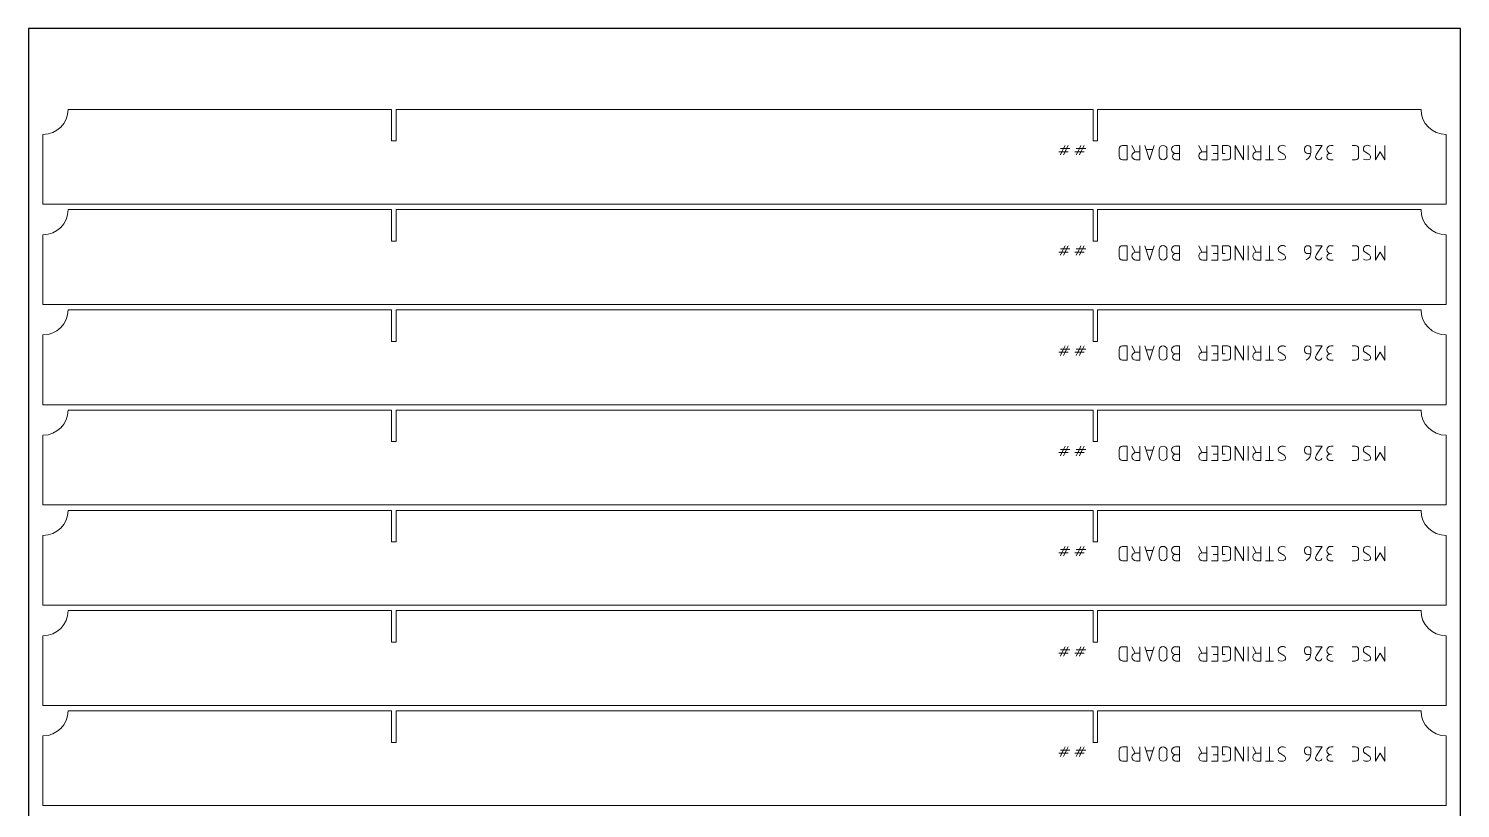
# Model space of a CAD drawing. Header units: millimetres. Extents: x 352 to 5752, y 371 to 2371.
# Drawn here: x 2552 to 3552, y 1827 to 2371 of the extents above; entities that cross this region are included whole.
import ezdxf

# ---------------------------------------------------------------- set-up
doc = ezdxf.new("R2010")
doc.units = ezdxf.units.MM
doc.layers.add('IV_MARK_SURFACE', color=2, linetype='Continuous', lineweight=5)
doc.layers.add('IV_OUTER_PROFILE', color=7, linetype='Continuous', lineweight=5)

msp = doc.modelspace()

# ---------------------------------------------------------------- linework, layer by layer
msp.add_lwpolyline([(2552.5, 371.2), (3552.5, 371.2), (3552.5, 2371.2), (2552.5, 2371.2)], close=True)
at = {"layer": 'IV_MARK_SURFACE'}
for p, q in [((3274.2, 2285.2), (3272, 2285.2)), ((3273.1, 2287.4), (3275.3, 2287.4)), ((3273.1, 2283), (3274.2, 2285.2)), ((3274.2, 2285.2), (3275.3, 2287.4)), ((3276.4, 2285.2), (3274.2, 2285.2)), ((3275.3, 2287.4), (3276.4, 2289.6)), ((3275.3, 2287.4), (3277.5, 2287.4)), ((3276.4, 2285.2), (3275.3, 2283)), ((3277.5, 2287.4), (3276.4, 2285.2)), ((3278.6, 2285.2), (3276.4, 2285.2)), ((3278.6, 2289.6), (3277.5, 2287.4)), ((3277.5, 2287.4), (3279.8, 2287.4)), ((3285.3, 2285.2), (3283.1, 2285.2)), ((3284.2, 2287.4), (3286.4, 2287.4)), ((3284.2, 2283), (3285.3, 2285.2)), ((3285.3, 2285.2), (3286.4, 2287.4)), ((3287.5, 2285.2), (3285.3, 2285.2)), ((3286.4, 2287.4), (3287.5, 2289.6)), ((3286.4, 2287.4), (3288.6, 2287.4)), ((3287.5, 2285.2), (3286.4, 2283)), ((3288.6, 2287.4), (3287.5, 2285.2)), ((3289.8, 2285.2), (3287.5, 2285.2)), ((3289.8, 2289.6), (3288.6, 2287.4)), ((3288.6, 2287.4), (3290.9, 2287.4)), ((3314.2, 2287.4), (3314.2, 2281.9)), ((3319.8, 2289.6), (3316.4, 2289.6)), ((3319.8, 2279.6), (3319.8, 2289.6)), ((3325.3, 2285.2), (3323.1, 2289.6)), ((3325.9, 2285.2), (3328.6, 2285.2)), ((3328.6, 2289.6), (3328.6, 2285.2)), ((3328.6, 2285.2), (3328.6, 2279.6)), ((3332, 2289.6), (3335.3, 2279.6)), ((3337.5, 2286.9), (3333.1, 2286.9)), ((3335.3, 2279.6), (3338.6, 2289.6)), ((3342, 2286.9), (3342, 2282.4)), ((3347.5, 2282.4), (3347.5, 2286.9)), ((3353.6, 2289.6), (3356.4, 2289.6)), ((3353.6, 2284.1), (3356.4, 2284.1)), ((3356.4, 2289.6), (3356.4, 2284.1)), ((3356.4, 2284.1), (3356.4, 2279.6)), ((3372, 2285.2), (3369.8, 2289.6)), ((3372.5, 2285.2), (3375.3, 2285.2)), ((3375.3, 2289.6), (3375.3, 2285.2)), ((3375.3, 2285.2), (3375.3, 2279.6)), ((3378.6, 2289.6), (3383.1, 2289.6)), ((3383.1, 2284.1), (3379.8, 2284.1)), ((3383.1, 2289.6), (3383.1, 2284.1)), ((3383.1, 2284.1), (3383.1, 2279.6)), ((3389.8, 2289.6), (3386.4, 2289.6)), ((3386.4, 2289.6), (3386.4, 2284.1)), ((3386.4, 2284.1), (3388.1, 2284.1)), ((3392, 2281.9), (3392, 2287.4)), ((3400.9, 2279.6), (3395.3, 2289.6)), ((3395.3, 2289.6), (3395.3, 2279.6)), ((3400.9, 2289.6), (3400.9, 2279.6)), ((3404.2, 2289.6), (3404.2, 2279.6)), ((3409.8, 2285.2), (3407.5, 2289.6)), ((3410.3, 2285.2), (3413.1, 2285.2)), ((3413.1, 2289.6), (3413.1, 2285.2)), ((3413.1, 2285.2), (3413.1, 2279.6)), ((3419.2, 2289.6), (3419.2, 2279.6)), ((3426.4, 2285.2), (3429.2, 2283.5)), ((3443.6, 2287.4), (3443.6, 2286.3)), ((3445.9, 2284.1), (3447.5, 2284.1)), ((3448.1, 2285.2), (3448.1, 2287.4)), ((3451.4, 2289.6), (3455.9, 2289.6)), ((3455.9, 2289.6), (3452, 2283.5)), ((3463.6, 2289.6), (3462, 2289.6)), ((3462, 2284.1), (3462.5, 2284.1)), ((3477, 2289.6), (3479.2, 2289.6)), ((3481.4, 2287.4), (3481.4, 2281.9)), ((3485.9, 2285.2), (3488.6, 2283.5)), ((3493.1, 2279.6), (3493.1, 2289.6)), ((3496.4, 2285.2), (3493.1, 2279.6)), ((3499.8, 2279.6), (3496.4, 2285.2)), ((3499.8, 2289.6), (3499.8, 2279.6)), ((3316.4, 2279.6), (3319.8, 2279.6)), ((3328.6, 2279.6), (3325.9, 2279.6)), ((3356.4, 2279.6), (3353.6, 2279.6)), ((3375.3, 2279.6), (3372.5, 2279.6)), ((3383.1, 2279.6), (3378.6, 2279.6)), ((3386.4, 2279.6), (3389.8, 2279.6)), ((3413.1, 2279.6), (3410.3, 2279.6)), ((3419.2, 2279.6), (3416.4, 2279.6)), ((3422, 2279.6), (3419.2, 2279.6)), ((3461.4, 2279.6), (3463.6, 2279.6)), ((3479.2, 2279.6), (3477, 2279.6)), ((3274.2, 2215.2), (3272, 2215.2)), ((3273.1, 2217.4), (3275.3, 2217.4)), ((3273.1, 2213), (3274.2, 2215.2)), ((3274.2, 2215.2), (3275.3, 2217.4)), ((3276.4, 2215.2), (3274.2, 2215.2)), ((3275.3, 2217.4), (3276.4, 2219.6)), ((3275.3, 2217.4), (3277.5, 2217.4)), ((3276.4, 2215.2), (3275.3, 2213)), ((3277.5, 2217.4), (3276.4, 2215.2)), ((3278.6, 2215.2), (3276.4, 2215.2)), ((3278.6, 2219.6), (3277.5, 2217.4)), ((3277.5, 2217.4), (3279.8, 2217.4)), ((3285.3, 2215.2), (3283.1, 2215.2)), ((3284.2, 2217.4), (3286.4, 2217.4)), ((3284.2, 2213), (3285.3, 2215.2)), ((3285.3, 2215.2), (3286.4, 2217.4)), ((3287.5, 2215.2), (3285.3, 2215.2)), ((3286.4, 2217.4), (3287.5, 2219.6)), ((3286.4, 2217.4), (3288.6, 2217.4)), ((3287.5, 2215.2), (3286.4, 2213)), ((3288.6, 2217.4), (3287.5, 2215.2)), ((3289.8, 2215.2), (3287.5, 2215.2)), ((3289.8, 2219.6), (3288.6, 2217.4)), ((3288.6, 2217.4), (3290.9, 2217.4)), ((3314.2, 2217.4), (3314.2, 2211.9)), ((3319.8, 2219.6), (3316.4, 2219.6)), ((3319.8, 2209.6), (3319.8, 2219.6)), ((3325.3, 2215.2), (3323.1, 2219.6)), ((3325.9, 2215.2), (3328.6, 2215.2)), ((3328.6, 2219.6), (3328.6, 2215.2)), ((3328.6, 2215.2), (3328.6, 2209.6)), ((3332, 2219.6), (3335.3, 2209.6)), ((3337.5, 2216.9), (3333.1, 2216.9)), ((3335.3, 2209.6), (3338.6, 2219.6)), ((3342, 2216.9), (3342, 2212.4)), ((3347.5, 2212.4), (3347.5, 2216.9)), ((3353.6, 2219.6), (3356.4, 2219.6)), ((3353.6, 2214.1), (3356.4, 2214.1)), ((3356.4, 2219.6), (3356.4, 2214.1)), ((3356.4, 2214.1), (3356.4, 2209.6)), ((3372, 2215.2), (3369.8, 2219.6)), ((3372.5, 2215.2), (3375.3, 2215.2)), ((3375.3, 2219.6), (3375.3, 2215.2)), ((3375.3, 2215.2), (3375.3, 2209.6)), ((3378.6, 2219.6), (3383.1, 2219.6)), ((3383.1, 2214.1), (3379.8, 2214.1)), ((3383.1, 2219.6), (3383.1, 2214.1)), ((3383.1, 2214.1), (3383.1, 2209.6)), ((3389.8, 2219.6), (3386.4, 2219.6)), ((3386.4, 2219.6), (3386.4, 2214.1)), ((3386.4, 2214.1), (3388.1, 2214.1)), ((3392, 2211.9), (3392, 2217.4)), ((3400.9, 2209.6), (3395.3, 2219.6)), ((3395.3, 2219.6), (3395.3, 2209.6)), ((3400.9, 2219.6), (3400.9, 2209.6)), ((3404.2, 2219.6), (3404.2, 2209.6)), ((3409.8, 2215.2), (3407.5, 2219.6)), ((3410.3, 2215.2), (3413.1, 2215.2)), ((3413.1, 2219.6), (3413.1, 2215.2)), ((3413.1, 2215.2), (3413.1, 2209.6)), ((3419.2, 2219.6), (3419.2, 2209.6)), ((3426.4, 2215.2), (3429.2, 2213.5)), ((3443.6, 2217.4), (3443.6, 2216.3)), ((3445.9, 2214.1), (3447.5, 2214.1)), ((3448.1, 2215.2), (3448.1, 2217.4)), ((3451.4, 2219.6), (3455.9, 2219.6)), ((3455.9, 2219.6), (3452, 2213.5)), ((3463.6, 2219.6), (3462, 2219.6)), ((3462, 2214.1), (3462.5, 2214.1)), ((3477, 2219.6), (3479.2, 2219.6)), ((3481.4, 2217.4), (3481.4, 2211.9)), ((3485.9, 2215.2), (3488.6, 2213.5)), ((3493.1, 2209.6), (3493.1, 2219.6)), ((3496.4, 2215.2), (3493.1, 2209.6)), ((3499.8, 2209.6), (3496.4, 2215.2)), ((3499.8, 2219.6), (3499.8, 2209.6)), ((3316.4, 2209.6), (3319.8, 2209.6)), ((3328.6, 2209.6), (3325.9, 2209.6)), ((3356.4, 2209.6), (3353.6, 2209.6)), ((3375.3, 2209.6), (3372.5, 2209.6)), ((3383.1, 2209.6), (3378.6, 2209.6)), ((3386.4, 2209.6), (3389.8, 2209.6)), ((3413.1, 2209.6), (3410.3, 2209.6)), ((3419.2, 2209.6), (3416.4, 2209.6)), ((3422, 2209.6), (3419.2, 2209.6)), ((3461.4, 2209.6), (3463.6, 2209.6)), ((3479.2, 2209.6), (3477, 2209.6)), ((3274.2, 2145.2), (3272, 2145.2)), ((3273.1, 2147.4), (3275.3, 2147.4)), ((3273.1, 2143), (3274.2, 2145.2)), ((3274.2, 2145.2), (3275.3, 2147.4)), ((3276.4, 2145.2), (3274.2, 2145.2)), ((3275.3, 2147.4), (3276.4, 2149.6)), ((3275.3, 2147.4), (3277.5, 2147.4)), ((3276.4, 2145.2), (3275.3, 2143)), ((3277.5, 2147.4), (3276.4, 2145.2)), ((3278.6, 2145.2), (3276.4, 2145.2)), ((3278.6, 2149.6), (3277.5, 2147.4)), ((3277.5, 2147.4), (3279.8, 2147.4)), ((3285.3, 2145.2), (3283.1, 2145.2)), ((3284.2, 2147.4), (3286.4, 2147.4)), ((3284.2, 2143), (3285.3, 2145.2)), ((3285.3, 2145.2), (3286.4, 2147.4)), ((3287.5, 2145.2), (3285.3, 2145.2)), ((3286.4, 2147.4), (3287.5, 2149.6)), ((3286.4, 2147.4), (3288.6, 2147.4)), ((3287.5, 2145.2), (3286.4, 2143)), ((3288.6, 2147.4), (3287.5, 2145.2)), ((3289.8, 2145.2), (3287.5, 2145.2)), ((3289.8, 2149.6), (3288.6, 2147.4)), ((3288.6, 2147.4), (3290.9, 2147.4)), ((3314.2, 2147.4), (3314.2, 2141.9)), ((3319.8, 2149.6), (3316.4, 2149.6)), ((3319.8, 2139.6), (3319.8, 2149.6)), ((3325.3, 2145.2), (3323.1, 2149.6)), ((3325.9, 2145.2), (3328.6, 2145.2)), ((3328.6, 2149.6), (3328.6, 2145.2)), ((3328.6, 2145.2), (3328.6, 2139.6)), ((3332, 2149.6), (3335.3, 2139.6)), ((3337.5, 2146.9), (3333.1, 2146.9)), ((3335.3, 2139.6), (3338.6, 2149.6)), ((3342, 2146.9), (3342, 2142.4)), ((3347.5, 2142.4), (3347.5, 2146.9)), ((3353.6, 2149.6), (3356.4, 2149.6)), ((3353.6, 2144.1), (3356.4, 2144.1)), ((3356.4, 2149.6), (3356.4, 2144.1)), ((3356.4, 2144.1), (3356.4, 2139.6)), ((3372, 2145.2), (3369.8, 2149.6)), ((3372.5, 2145.2), (3375.3, 2145.2)), ((3375.3, 2149.6), (3375.3, 2145.2)), ((3375.3, 2145.2), (3375.3, 2139.6)), ((3378.6, 2149.6), (3383.1, 2149.6)), ((3383.1, 2144.1), (3379.8, 2144.1)), ((3383.1, 2149.6), (3383.1, 2144.1)), ((3383.1, 2144.1), (3383.1, 2139.6)), ((3389.8, 2149.6), (3386.4, 2149.6)), ((3386.4, 2149.6), (3386.4, 2144.1)), ((3386.4, 2144.1), (3388.1, 2144.1)), ((3392, 2141.9), (3392, 2147.4)), ((3400.9, 2139.6), (3395.3, 2149.6)), ((3395.3, 2149.6), (3395.3, 2139.6)), ((3400.9, 2149.6), (3400.9, 2139.6)), ((3404.2, 2149.6), (3404.2, 2139.6)), ((3409.8, 2145.2), (3407.5, 2149.6)), ((3410.3, 2145.2), (3413.1, 2145.2)), ((3413.1, 2149.6), (3413.1, 2145.2)), ((3413.1, 2145.2), (3413.1, 2139.6)), ((3419.2, 2149.6), (3419.2, 2139.6)), ((3426.4, 2145.2), (3429.2, 2143.5)), ((3443.6, 2147.4), (3443.6, 2146.3)), ((3445.9, 2144.1), (3447.5, 2144.1)), ((3448.1, 2145.2), (3448.1, 2147.4)), ((3451.4, 2149.6), (3455.9, 2149.6)), ((3455.9, 2149.6), (3452, 2143.5)), ((3463.6, 2149.6), (3462, 2149.6)), ((3462, 2144.1), (3462.5, 2144.1)), ((3477, 2149.6), (3479.2, 2149.6)), ((3481.4, 2147.4), (3481.4, 2141.9)), ((3485.9, 2145.2), (3488.6, 2143.5)), ((3493.1, 2139.6), (3493.1, 2149.6)), ((3496.4, 2145.2), (3493.1, 2139.6)), ((3499.8, 2139.6), (3496.4, 2145.2)), ((3499.8, 2149.6), (3499.8, 2139.6)), ((3316.4, 2139.6), (3319.8, 2139.6)), ((3328.6, 2139.6), (3325.9, 2139.6)), ((3356.4, 2139.6), (3353.6, 2139.6)), ((3375.3, 2139.6), (3372.5, 2139.6)), ((3383.1, 2139.6), (3378.6, 2139.6)), ((3386.4, 2139.6), (3389.8, 2139.6)), ((3413.1, 2139.6), (3410.3, 2139.6)), ((3419.2, 2139.6), (3416.4, 2139.6)), ((3422, 2139.6), (3419.2, 2139.6)), ((3461.4, 2139.6), (3463.6, 2139.6)), ((3479.2, 2139.6), (3477, 2139.6)), ((3274.2, 2075.2), (3272, 2075.2)), ((3273.1, 2077.4), (3275.3, 2077.4)), ((3273.1, 2073), (3274.2, 2075.2)), ((3274.2, 2075.2), (3275.3, 2077.4)), ((3276.4, 2075.2), (3274.2, 2075.2)), ((3275.3, 2077.4), (3276.4, 2079.6)), ((3275.3, 2077.4), (3277.5, 2077.4)), ((3276.4, 2075.2), (3275.3, 2073)), ((3277.5, 2077.4), (3276.4, 2075.2)), ((3278.6, 2075.2), (3276.4, 2075.2)), ((3278.6, 2079.6), (3277.5, 2077.4)), ((3277.5, 2077.4), (3279.8, 2077.4)), ((3285.3, 2075.2), (3283.1, 2075.2)), ((3284.2, 2077.4), (3286.4, 2077.4)), ((3284.2, 2073), (3285.3, 2075.2)), ((3285.3, 2075.2), (3286.4, 2077.4)), ((3287.5, 2075.2), (3285.3, 2075.2)), ((3286.4, 2077.4), (3287.5, 2079.6)), ((3286.4, 2077.4), (3288.6, 2077.4)), ((3287.5, 2075.2), (3286.4, 2073)), ((3288.6, 2077.4), (3287.5, 2075.2)), ((3289.8, 2075.2), (3287.5, 2075.2)), ((3289.8, 2079.6), (3288.6, 2077.4)), ((3288.6, 2077.4), (3290.9, 2077.4)), ((3314.2, 2077.4), (3314.2, 2071.9)), ((3319.8, 2079.6), (3316.4, 2079.6)), ((3319.8, 2069.6), (3319.8, 2079.6)), ((3325.3, 2075.2), (3323.1, 2079.6)), ((3325.9, 2075.2), (3328.6, 2075.2)), ((3328.6, 2079.6), (3328.6, 2075.2)), ((3328.6, 2075.2), (3328.6, 2069.6)), ((3332, 2079.6), (3335.3, 2069.6)), ((3337.5, 2076.9), (3333.1, 2076.9)), ((3335.3, 2069.6), (3338.6, 2079.6)), ((3342, 2076.9), (3342, 2072.4)), ((3347.5, 2072.4), (3347.5, 2076.9)), ((3353.6, 2079.6), (3356.4, 2079.6)), ((3353.6, 2074.1), (3356.4, 2074.1)), ((3356.4, 2079.6), (3356.4, 2074.1)), ((3356.4, 2074.1), (3356.4, 2069.6)), ((3372, 2075.2), (3369.8, 2079.6)), ((3372.5, 2075.2), (3375.3, 2075.2)), ((3375.3, 2079.6), (3375.3, 2075.2)), ((3375.3, 2075.2), (3375.3, 2069.6)), ((3378.6, 2079.6), (3383.1, 2079.6)), ((3383.1, 2074.1), (3379.8, 2074.1)), ((3383.1, 2079.6), (3383.1, 2074.1)), ((3383.1, 2074.1), (3383.1, 2069.6)), ((3389.8, 2079.6), (3386.4, 2079.6)), ((3386.4, 2079.6), (3386.4, 2074.1)), ((3386.4, 2074.1), (3388.1, 2074.1)), ((3392, 2071.9), (3392, 2077.4)), ((3400.9, 2069.6), (3395.3, 2079.6)), ((3395.3, 2079.6), (3395.3, 2069.6)), ((3400.9, 2079.6), (3400.9, 2069.6)), ((3404.2, 2079.6), (3404.2, 2069.6)), ((3409.8, 2075.2), (3407.5, 2079.6)), ((3410.3, 2075.2), (3413.1, 2075.2)), ((3413.1, 2079.6), (3413.1, 2075.2)), ((3413.1, 2075.2), (3413.1, 2069.6)), ((3419.2, 2079.6), (3419.2, 2069.6)), ((3426.4, 2075.2), (3429.2, 2073.5)), ((3443.6, 2077.4), (3443.6, 2076.3)), ((3445.9, 2074.1), (3447.5, 2074.1)), ((3448.1, 2075.2), (3448.1, 2077.4)), ((3451.4, 2079.6), (3455.9, 2079.6)), ((3455.9, 2079.6), (3452, 2073.5)), ((3463.6, 2079.6), (3462, 2079.6)), ((3462, 2074.1), (3462.5, 2074.1)), ((3477, 2079.6), (3479.2, 2079.6)), ((3481.4, 2077.4), (3481.4, 2071.9)), ((3485.9, 2075.2), (3488.6, 2073.5)), ((3493.1, 2069.6), (3493.1, 2079.6)), ((3496.4, 2075.2), (3493.1, 2069.6)), ((3499.8, 2069.6), (3496.4, 2075.2)), ((3499.8, 2079.6), (3499.8, 2069.6)), ((3316.4, 2069.6), (3319.8, 2069.6)), ((3328.6, 2069.6), (3325.9, 2069.6)), ((3356.4, 2069.6), (3353.6, 2069.6)), ((3375.3, 2069.6), (3372.5, 2069.6)), ((3383.1, 2069.6), (3378.6, 2069.6)), ((3386.4, 2069.6), (3389.8, 2069.6)), ((3413.1, 2069.6), (3410.3, 2069.6)), ((3419.2, 2069.6), (3416.4, 2069.6)), ((3422, 2069.6), (3419.2, 2069.6)), ((3461.4, 2069.6), (3463.6, 2069.6)), ((3479.2, 2069.6), (3477, 2069.6)), ((3274.2, 2005.2), (3272, 2005.2)), ((3273.1, 2007.4), (3275.3, 2007.4)), ((3273.1, 2003), (3274.2, 2005.2)), ((3274.2, 2005.2), (3275.3, 2007.4)), ((3276.4, 2005.2), (3274.2, 2005.2)), ((3275.3, 2007.4), (3276.4, 2009.6)), ((3275.3, 2007.4), (3277.5, 2007.4)), ((3276.4, 2005.2), (3275.3, 2003)), ((3277.5, 2007.4), (3276.4, 2005.2)), ((3278.6, 2005.2), (3276.4, 2005.2)), ((3278.6, 2009.6), (3277.5, 2007.4)), ((3277.5, 2007.4), (3279.8, 2007.4)), ((3285.3, 2005.2), (3283.1, 2005.2)), ((3284.2, 2007.4), (3286.4, 2007.4)), ((3284.2, 2003), (3285.3, 2005.2)), ((3285.3, 2005.2), (3286.4, 2007.4)), ((3287.5, 2005.2), (3285.3, 2005.2)), ((3286.4, 2007.4), (3287.5, 2009.6)), ((3286.4, 2007.4), (3288.6, 2007.4)), ((3287.5, 2005.2), (3286.4, 2003)), ((3288.6, 2007.4), (3287.5, 2005.2)), ((3289.8, 2005.2), (3287.5, 2005.2)), ((3289.8, 2009.6), (3288.6, 2007.4)), ((3288.6, 2007.4), (3290.9, 2007.4)), ((3314.2, 2007.4), (3314.2, 2001.9)), ((3319.8, 2009.6), (3316.4, 2009.6)), ((3319.8, 1999.6), (3319.8, 2009.6)), ((3325.3, 2005.2), (3323.1, 2009.6)), ((3325.9, 2005.2), (3328.6, 2005.2)), ((3328.6, 2009.6), (3328.6, 2005.2)), ((3328.6, 2005.2), (3328.6, 1999.6)), ((3332, 2009.6), (3335.3, 1999.6)), ((3337.5, 2006.9), (3333.1, 2006.9)), ((3335.3, 1999.6), (3338.6, 2009.6)), ((3342, 2006.9), (3342, 2002.4)), ((3347.5, 2002.4), (3347.5, 2006.9)), ((3353.6, 2009.6), (3356.4, 2009.6)), ((3353.6, 2004.1), (3356.4, 2004.1)), ((3356.4, 2009.6), (3356.4, 2004.1)), ((3356.4, 2004.1), (3356.4, 1999.6)), ((3372, 2005.2), (3369.8, 2009.6)), ((3372.5, 2005.2), (3375.3, 2005.2)), ((3375.3, 2009.6), (3375.3, 2005.2)), ((3375.3, 2005.2), (3375.3, 1999.6)), ((3378.6, 2009.6), (3383.1, 2009.6)), ((3383.1, 2004.1), (3379.8, 2004.1)), ((3383.1, 2009.6), (3383.1, 2004.1)), ((3383.1, 2004.1), (3383.1, 1999.6)), ((3389.8, 2009.6), (3386.4, 2009.6)), ((3386.4, 2009.6), (3386.4, 2004.1)), ((3386.4, 2004.1), (3388.1, 2004.1)), ((3392, 2001.9), (3392, 2007.4)), ((3400.9, 1999.6), (3395.3, 2009.6)), ((3395.3, 2009.6), (3395.3, 1999.6)), ((3400.9, 2009.6), (3400.9, 1999.6)), ((3404.2, 2009.6), (3404.2, 1999.6)), ((3409.8, 2005.2), (3407.5, 2009.6)), ((3410.3, 2005.2), (3413.1, 2005.2)), ((3413.1, 2009.6), (3413.1, 2005.2)), ((3413.1, 2005.2), (3413.1, 1999.6)), ((3419.2, 2009.6), (3419.2, 1999.6)), ((3426.4, 2005.2), (3429.2, 2003.5)), ((3443.6, 2007.4), (3443.6, 2006.3)), ((3445.9, 2004.1), (3447.5, 2004.1)), ((3448.1, 2005.2), (3448.1, 2007.4)), ((3451.4, 2009.6), (3455.9, 2009.6)), ((3455.9, 2009.6), (3452, 2003.5)), ((3463.6, 2009.6), (3462, 2009.6)), ((3462, 2004.1), (3462.5, 2004.1)), ((3477, 2009.6), (3479.2, 2009.6)), ((3481.4, 2007.4), (3481.4, 2001.9)), ((3485.9, 2005.2), (3488.6, 2003.5)), ((3493.1, 1999.6), (3493.1, 2009.6)), ((3496.4, 2005.2), (3493.1, 1999.6)), ((3499.8, 1999.6), (3496.4, 2005.2)), ((3499.8, 2009.6), (3499.8, 1999.6)), ((3316.4, 1999.6), (3319.8, 1999.6)), ((3328.6, 1999.6), (3325.9, 1999.6)), ((3356.4, 1999.6), (3353.6, 1999.6)), ((3375.3, 1999.6), (3372.5, 1999.6)), ((3383.1, 1999.6), (3378.6, 1999.6)), ((3386.4, 1999.6), (3389.8, 1999.6)), ((3413.1, 1999.6), (3410.3, 1999.6)), ((3419.2, 1999.6), (3416.4, 1999.6)), ((3422, 1999.6), (3419.2, 1999.6)), ((3461.4, 1999.6), (3463.6, 1999.6)), ((3479.2, 1999.6), (3477, 1999.6)), ((3274.2, 1935.2), (3272, 1935.2)), ((3273.1, 1937.4), (3275.3, 1937.4)), ((3273.1, 1933), (3274.2, 1935.2)), ((3274.2, 1935.2), (3275.3, 1937.4)), ((3276.4, 1935.2), (3274.2, 1935.2)), ((3275.3, 1937.4), (3276.4, 1939.6)), ((3275.3, 1937.4), (3277.5, 1937.4)), ((3276.4, 1935.2), (3275.3, 1933)), ((3277.5, 1937.4), (3276.4, 1935.2)), ((3278.6, 1935.2), (3276.4, 1935.2)), ((3278.6, 1939.6), (3277.5, 1937.4)), ((3277.5, 1937.4), (3279.8, 1937.4)), ((3285.3, 1935.2), (3283.1, 1935.2)), ((3284.2, 1937.4), (3286.4, 1937.4)), ((3284.2, 1933), (3285.3, 1935.2)), ((3285.3, 1935.2), (3286.4, 1937.4)), ((3287.5, 1935.2), (3285.3, 1935.2)), ((3286.4, 1937.4), (3287.5, 1939.6)), ((3286.4, 1937.4), (3288.6, 1937.4)), ((3287.5, 1935.2), (3286.4, 1933)), ((3288.6, 1937.4), (3287.5, 1935.2)), ((3289.8, 1935.2), (3287.5, 1935.2)), ((3289.8, 1939.6), (3288.6, 1937.4)), ((3288.6, 1937.4), (3290.9, 1937.4)), ((3314.2, 1937.4), (3314.2, 1931.9)), ((3319.8, 1939.6), (3316.4, 1939.6)), ((3319.8, 1929.6), (3319.8, 1939.6)), ((3325.3, 1935.2), (3323.1, 1939.6)), ((3325.9, 1935.2), (3328.6, 1935.2)), ((3328.6, 1939.6), (3328.6, 1935.2)), ((3328.6, 1935.2), (3328.6, 1929.6)), ((3332, 1939.6), (3335.3, 1929.6)), ((3337.5, 1936.9), (3333.1, 1936.9)), ((3335.3, 1929.6), (3338.6, 1939.6)), ((3342, 1936.9), (3342, 1932.4)), ((3347.5, 1932.4), (3347.5, 1936.9)), ((3353.6, 1939.6), (3356.4, 1939.6)), ((3353.6, 1934.1), (3356.4, 1934.1)), ((3356.4, 1939.6), (3356.4, 1934.1)), ((3356.4, 1934.1), (3356.4, 1929.6)), ((3372, 1935.2), (3369.8, 1939.6)), ((3372.5, 1935.2), (3375.3, 1935.2)), ((3375.3, 1939.6), (3375.3, 1935.2)), ((3375.3, 1935.2), (3375.3, 1929.6)), ((3378.6, 1939.6), (3383.1, 1939.6)), ((3383.1, 1934.1), (3379.8, 1934.1)), ((3383.1, 1939.6), (3383.1, 1934.1)), ((3383.1, 1934.1), (3383.1, 1929.6)), ((3389.8, 1939.6), (3386.4, 1939.6)), ((3386.4, 1939.6), (3386.4, 1934.1)), ((3386.4, 1934.1), (3388.1, 1934.1)), ((3392, 1931.9), (3392, 1937.4)), ((3400.9, 1929.6), (3395.3, 1939.6)), ((3395.3, 1939.6), (3395.3, 1929.6)), ((3400.9, 1939.6), (3400.9, 1929.6)), ((3404.2, 1939.6), (3404.2, 1929.6)), ((3409.8, 1935.2), (3407.5, 1939.6)), ((3410.3, 1935.2), (3413.1, 1935.2)), ((3413.1, 1939.6), (3413.1, 1935.2)), ((3413.1, 1935.2), (3413.1, 1929.6)), ((3419.2, 1939.6), (3419.2, 1929.6)), ((3426.4, 1935.2), (3429.2, 1933.5)), ((3443.6, 1937.4), (3443.6, 1936.3)), ((3445.9, 1934.1), (3447.5, 1934.1)), ((3448.1, 1935.2), (3448.1, 1937.4)), ((3451.4, 1939.6), (3455.9, 1939.6)), ((3455.9, 1939.6), (3452, 1933.5)), ((3463.6, 1939.6), (3462, 1939.6)), ((3462, 1934.1), (3462.5, 1934.1)), ((3477, 1939.6), (3479.2, 1939.6)), ((3481.4, 1937.4), (3481.4, 1931.9)), ((3485.9, 1935.2), (3488.6, 1933.5)), ((3493.1, 1929.6), (3493.1, 1939.6)), ((3496.4, 1935.2), (3493.1, 1929.6)), ((3499.8, 1929.6), (3496.4, 1935.2)), ((3499.8, 1939.6), (3499.8, 1929.6)), ((3316.4, 1929.6), (3319.8, 1929.6)), ((3328.6, 1929.6), (3325.9, 1929.6)), ((3356.4, 1929.6), (3353.6, 1929.6)), ((3375.3, 1929.6), (3372.5, 1929.6)), ((3383.1, 1929.6), (3378.6, 1929.6)), ((3386.4, 1929.6), (3389.8, 1929.6)), ((3413.1, 1929.6), (3410.3, 1929.6)), ((3419.2, 1929.6), (3416.4, 1929.6)), ((3422, 1929.6), (3419.2, 1929.6)), ((3461.4, 1929.6), (3463.6, 1929.6)), ((3479.2, 1929.6), (3477, 1929.6)), ((3274.2, 1865.2), (3272, 1865.2)), ((3273.1, 1867.4), (3275.3, 1867.4)), ((3273.1, 1863), (3274.2, 1865.2)), ((3274.2, 1865.2), (3275.3, 1867.4)), ((3276.4, 1865.2), (3274.2, 1865.2)), ((3275.3, 1867.4), (3276.4, 1869.6)), ((3275.3, 1867.4), (3277.5, 1867.4)), ((3276.4, 1865.2), (3275.3, 1863)), ((3277.5, 1867.4), (3276.4, 1865.2)), ((3278.6, 1865.2), (3276.4, 1865.2)), ((3278.6, 1869.6), (3277.5, 1867.4)), ((3277.5, 1867.4), (3279.8, 1867.4)), ((3285.3, 1865.2), (3283.1, 1865.2)), ((3284.2, 1867.4), (3286.4, 1867.4)), ((3284.2, 1863), (3285.3, 1865.2)), ((3285.3, 1865.2), (3286.4, 1867.4)), ((3287.5, 1865.2), (3285.3, 1865.2)), ((3286.4, 1867.4), (3287.5, 1869.6)), ((3286.4, 1867.4), (3288.6, 1867.4)), ((3287.5, 1865.2), (3286.4, 1863)), ((3288.6, 1867.4), (3287.5, 1865.2)), ((3289.8, 1865.2), (3287.5, 1865.2)), ((3289.8, 1869.6), (3288.6, 1867.4)), ((3288.6, 1867.4), (3290.9, 1867.4)), ((3314.2, 1867.4), (3314.2, 1861.9)), ((3319.8, 1869.6), (3316.4, 1869.6)), ((3319.8, 1859.6), (3319.8, 1869.6)), ((3325.3, 1865.2), (3323.1, 1869.6)), ((3325.9, 1865.2), (3328.6, 1865.2)), ((3328.6, 1869.6), (3328.6, 1865.2)), ((3328.6, 1865.2), (3328.6, 1859.6)), ((3332, 1869.6), (3335.3, 1859.6)), ((3337.5, 1866.9), (3333.1, 1866.9)), ((3335.3, 1859.6), (3338.6, 1869.6)), ((3342, 1866.9), (3342, 1862.4)), ((3347.5, 1862.4), (3347.5, 1866.9)), ((3353.6, 1869.6), (3356.4, 1869.6)), ((3353.6, 1864.1), (3356.4, 1864.1)), ((3356.4, 1869.6), (3356.4, 1864.1)), ((3356.4, 1864.1), (3356.4, 1859.6)), ((3372, 1865.2), (3369.8, 1869.6)), ((3372.5, 1865.2), (3375.3, 1865.2)), ((3375.3, 1869.6), (3375.3, 1865.2)), ((3375.3, 1865.2), (3375.3, 1859.6)), ((3378.6, 1869.6), (3383.1, 1869.6)), ((3383.1, 1864.1), (3379.8, 1864.1)), ((3383.1, 1869.6), (3383.1, 1864.1)), ((3383.1, 1864.1), (3383.1, 1859.6)), ((3389.8, 1869.6), (3386.4, 1869.6)), ((3386.4, 1869.6), (3386.4, 1864.1)), ((3386.4, 1864.1), (3388.1, 1864.1)), ((3392, 1861.9), (3392, 1867.4)), ((3400.9, 1859.6), (3395.3, 1869.6)), ((3395.3, 1869.6), (3395.3, 1859.6)), ((3400.9, 1869.6), (3400.9, 1859.6)), ((3404.2, 1869.6), (3404.2, 1859.6)), ((3409.8, 1865.2), (3407.5, 1869.6)), ((3410.3, 1865.2), (3413.1, 1865.2)), ((3413.1, 1869.6), (3413.1, 1865.2)), ((3413.1, 1865.2), (3413.1, 1859.6)), ((3419.2, 1869.6), (3419.2, 1859.6)), ((3426.4, 1865.2), (3429.2, 1863.5)), ((3443.6, 1867.4), (3443.6, 1866.3)), ((3445.9, 1864.1), (3447.5, 1864.1)), ((3448.1, 1865.2), (3448.1, 1867.4)), ((3451.4, 1869.6), (3455.9, 1869.6)), ((3455.9, 1869.6), (3452, 1863.5)), ((3463.6, 1869.6), (3462, 1869.6)), ((3462, 1864.1), (3462.5, 1864.1)), ((3477, 1869.6), (3479.2, 1869.6)), ((3481.4, 1867.4), (3481.4, 1861.9)), ((3485.9, 1865.2), (3488.6, 1863.5)), ((3493.1, 1859.6), (3493.1, 1869.6)), ((3496.4, 1865.2), (3493.1, 1859.6)), ((3499.8, 1859.6), (3496.4, 1865.2)), ((3499.8, 1869.6), (3499.8, 1859.6)), ((3316.4, 1859.6), (3319.8, 1859.6)), ((3328.6, 1859.6), (3325.9, 1859.6)), ((3356.4, 1859.6), (3353.6, 1859.6)), ((3375.3, 1859.6), (3372.5, 1859.6)), ((3383.1, 1859.6), (3378.6, 1859.6)), ((3386.4, 1859.6), (3389.8, 1859.6)), ((3413.1, 1859.6), (3410.3, 1859.6)), ((3419.2, 1859.6), (3416.4, 1859.6)), ((3422, 1859.6), (3419.2, 1859.6)), ((3461.4, 1859.6), (3463.6, 1859.6)), ((3479.2, 1859.6), (3477, 1859.6))]:
    msp.add_line(p, q, dxfattribs=at)
for centre, radius, start, end in [((3316.4, 2287.4), 2.22, 90, 180), ((3316.4, 2281.9), 2.22, 180, 270), ((3325.9, 2282.4), 2.78, 90, 270), ((3344.8, 2286.9), 2.78, 0, 180), ((3344.8, 2282.4), 2.78, 180, 0), ((3353.6, 2286.9), 2.78, 90, 270), ((3353.6, 2281.9), 2.22, 90, 270), ((3372.5, 2282.4), 2.78, 90, 270), ((3389.8, 2287.4), 2.22, 0, 90), ((3389.8, 2281.9), 2.22, 270, 0), ((3410.3, 2282.4), 2.78, 90, 270), ((3427.6, 2287.2), 2.39, 92.3685, 239.559), ((3427.5, 2284.3), 4.69, 241.7153, 298.2847), ((3428.2, 2286), 3.74, 56.4174, 100.9627), ((3428.1, 2281.6), 2.21, 319.6263, 59.2984), ((3445.9, 2287.4), 2.22, 0, 180), ((3445.9, 2286.3), 2.22, 180, 270), ((3442.3, 2284.9), 5.77, 294.8942, 3.1783), ((3454.4, 2281.7), 3.02, 143.6911, 188.2364), ((3453.6, 2282), 2.32, 196.4047, 343.5953), ((3462, 2286.9), 2.78, 90, 270), ((3461.4, 2281.9), 2.22, 90, 270), ((3479.2, 2287.4), 2.22, 0, 90), ((3479.2, 2281.9), 2.22, 270, 0), ((3487.1, 2287.2), 2.39, 92.3685, 239.559), ((3487, 2284.3), 4.69, 241.7153, 298.2847), ((3487.7, 2286), 3.74, 56.4174, 100.9627), ((3487.5, 2281.6), 2.21, 319.6263, 59.2984), ((3316.4, 2217.4), 2.22, 90, 180), ((3316.4, 2211.9), 2.22, 180, 270), ((3325.9, 2212.4), 2.78, 90, 270), ((3344.8, 2216.9), 2.78, 0, 180), ((3344.8, 2212.4), 2.78, 180, 0), ((3353.6, 2216.9), 2.78, 90, 270), ((3353.6, 2211.9), 2.22, 90, 270), ((3372.5, 2212.4), 2.78, 90, 270), ((3389.8, 2217.4), 2.22, 0, 90), ((3389.8, 2211.9), 2.22, 270, 0), ((3410.3, 2212.4), 2.78, 90, 270), ((3427.6, 2217.2), 2.39, 92.3685, 239.559), ((3427.5, 2214.3), 4.69, 241.7153, 298.2847), ((3428.2, 2216), 3.74, 56.4174, 100.9627), ((3428.1, 2211.6), 2.21, 319.6263, 59.2984), ((3445.9, 2217.4), 2.22, 0, 180), ((3445.9, 2216.3), 2.22, 180, 270), ((3442.3, 2214.9), 5.77, 294.8942, 3.1783), ((3454.4, 2211.7), 3.02, 143.6911, 188.2364), ((3453.6, 2212), 2.32, 196.4047, 343.5953), ((3462, 2216.9), 2.78, 90, 270), ((3461.4, 2211.9), 2.22, 90, 270), ((3479.2, 2217.4), 2.22, 0, 90), ((3479.2, 2211.9), 2.22, 270, 0), ((3487.1, 2217.2), 2.39, 92.3685, 239.559), ((3487, 2214.3), 4.69, 241.7153, 298.2847), ((3487.7, 2216), 3.74, 56.4174, 100.9627), ((3487.5, 2211.6), 2.21, 319.6263, 59.2984), ((3316.4, 2147.4), 2.22, 90, 180), ((3316.4, 2141.9), 2.22, 180, 270), ((3325.9, 2142.4), 2.78, 90, 270), ((3344.8, 2146.9), 2.78, 0, 180), ((3344.8, 2142.4), 2.78, 180, 0), ((3353.6, 2146.9), 2.78, 90, 270), ((3353.6, 2141.9), 2.22, 90, 270), ((3372.5, 2142.4), 2.78, 90, 270), ((3389.8, 2147.4), 2.22, 0, 90), ((3389.8, 2141.9), 2.22, 270, 0), ((3410.3, 2142.4), 2.78, 90, 270), ((3427.6, 2147.2), 2.39, 92.3685, 239.559), ((3427.5, 2144.3), 4.69, 241.7153, 298.2847), ((3428.2, 2146), 3.74, 56.4174, 100.9627), ((3428.1, 2141.6), 2.21, 319.6263, 59.2984), ((3445.9, 2147.4), 2.22, 0, 180), ((3445.9, 2146.3), 2.22, 180, 270), ((3442.3, 2144.9), 5.77, 294.8942, 3.1783), ((3454.4, 2141.7), 3.02, 143.6911, 188.2364), ((3453.6, 2142), 2.32, 196.4047, 343.5953), ((3462, 2146.9), 2.78, 90, 270), ((3461.4, 2141.9), 2.22, 90, 270), ((3479.2, 2147.4), 2.22, 0, 90), ((3479.2, 2141.9), 2.22, 270, 0), ((3487.1, 2147.2), 2.39, 92.3685, 239.559), ((3487, 2144.3), 4.69, 241.7153, 298.2847), ((3487.7, 2146), 3.74, 56.4174, 100.9627), ((3487.5, 2141.6), 2.21, 319.6263, 59.2984), ((3316.4, 2077.4), 2.22, 90, 180), ((3316.4, 2071.9), 2.22, 180, 270), ((3325.9, 2072.4), 2.78, 90, 270), ((3344.8, 2076.9), 2.78, 0, 180), ((3344.8, 2072.4), 2.78, 180, 0), ((3353.6, 2076.9), 2.78, 90, 270), ((3353.6, 2071.9), 2.22, 90, 270), ((3372.5, 2072.4), 2.78, 90, 270), ((3389.8, 2077.4), 2.22, 0, 90), ((3389.8, 2071.9), 2.22, 270, 0), ((3410.3, 2072.4), 2.78, 90, 270), ((3427.6, 2077.2), 2.39, 92.3685, 239.559), ((3427.5, 2074.3), 4.69, 241.7153, 298.2847), ((3428.2, 2076), 3.74, 56.4174, 100.9627), ((3428.1, 2071.6), 2.21, 319.6263, 59.2984), ((3445.9, 2077.4), 2.22, 0, 180), ((3445.9, 2076.3), 2.22, 180, 270), ((3442.3, 2074.9), 5.77, 294.8942, 3.1783), ((3454.4, 2071.7), 3.02, 143.6911, 188.2364), ((3453.6, 2072), 2.32, 196.4047, 343.5953), ((3462, 2076.9), 2.78, 90, 270), ((3461.4, 2071.9), 2.22, 90, 270), ((3479.2, 2077.4), 2.22, 0, 90), ((3479.2, 2071.9), 2.22, 270, 0), ((3487.1, 2077.2), 2.39, 92.3685, 239.559), ((3487, 2074.3), 4.69, 241.7153, 298.2847), ((3487.7, 2076), 3.74, 56.4174, 100.9627), ((3487.5, 2071.6), 2.21, 319.6263, 59.2984), ((3316.4, 2007.4), 2.22, 90, 180), ((3316.4, 2001.9), 2.22, 180, 270), ((3325.9, 2002.4), 2.78, 90, 270), ((3344.8, 2006.9), 2.78, 0, 180), ((3344.8, 2002.4), 2.78, 180, 0), ((3353.6, 2006.9), 2.78, 90, 270), ((3353.6, 2001.9), 2.22, 90, 270), ((3372.5, 2002.4), 2.78, 90, 270), ((3389.8, 2007.4), 2.22, 0, 90), ((3389.8, 2001.9), 2.22, 270, 0), ((3410.3, 2002.4), 2.78, 90, 270), ((3427.6, 2007.2), 2.39, 92.3685, 239.559), ((3427.5, 2004.3), 4.69, 241.7153, 298.2847), ((3428.2, 2006), 3.74, 56.4174, 100.9627), ((3428.1, 2001.6), 2.21, 319.6263, 59.2984), ((3445.9, 2007.4), 2.22, 0, 180), ((3445.9, 2006.3), 2.22, 180, 270), ((3442.3, 2004.9), 5.77, 294.8942, 3.1783), ((3454.4, 2001.7), 3.02, 143.6911, 188.2364), ((3453.6, 2002), 2.32, 196.4047, 343.5953), ((3462, 2006.9), 2.78, 90, 270), ((3461.4, 2001.9), 2.22, 90, 270), ((3479.2, 2007.4), 2.22, 0, 90), ((3479.2, 2001.9), 2.22, 270, 0), ((3487.1, 2007.2), 2.39, 92.3685, 239.559), ((3487, 2004.3), 4.69, 241.7153, 298.2847), ((3487.7, 2006), 3.74, 56.4174, 100.9627), ((3487.5, 2001.6), 2.21, 319.6263, 59.2984), ((3316.4, 1937.4), 2.22, 90, 180), ((3316.4, 1931.9), 2.22, 180, 270), ((3325.9, 1932.4), 2.78, 90, 270), ((3344.8, 1936.9), 2.78, 0, 180), ((3344.8, 1932.4), 2.78, 180, 0), ((3353.6, 1936.9), 2.78, 90, 270), ((3353.6, 1931.9), 2.22, 90, 270), ((3372.5, 1932.4), 2.78, 90, 270), ((3389.8, 1937.4), 2.22, 0, 90), ((3389.8, 1931.9), 2.22, 270, 0), ((3410.3, 1932.4), 2.78, 90, 270), ((3427.6, 1937.2), 2.39, 92.3685, 239.559), ((3427.5, 1934.3), 4.69, 241.7153, 298.2847), ((3428.2, 1936), 3.74, 56.4174, 100.9627), ((3428.1, 1931.6), 2.21, 319.6263, 59.2984), ((3445.9, 1937.4), 2.22, 0, 180), ((3445.9, 1936.3), 2.22, 180, 270), ((3442.3, 1934.9), 5.77, 294.8942, 3.1783), ((3454.4, 1931.7), 3.02, 143.6911, 188.2364), ((3453.6, 1932), 2.32, 196.4047, 343.5953), ((3462, 1936.9), 2.78, 90, 270), ((3461.4, 1931.9), 2.22, 90, 270), ((3479.2, 1937.4), 2.22, 0, 90), ((3479.2, 1931.9), 2.22, 270, 0), ((3487.1, 1937.2), 2.39, 92.3685, 239.559), ((3487, 1934.3), 4.69, 241.7153, 298.2847), ((3487.7, 1936), 3.74, 56.4174, 100.9627), ((3487.5, 1931.6), 2.21, 319.6263, 59.2984), ((3316.4, 1867.4), 2.22, 90, 180), ((3316.4, 1861.9), 2.22, 180, 270), ((3325.9, 1862.4), 2.78, 90, 270), ((3344.8, 1866.9), 2.78, 0, 180), ((3344.8, 1862.4), 2.78, 180, 0), ((3353.6, 1866.9), 2.78, 90, 270), ((3353.6, 1861.9), 2.22, 90, 270), ((3372.5, 1862.4), 2.78, 90, 270), ((3389.8, 1867.4), 2.22, 0, 90), ((3389.8, 1861.9), 2.22, 270, 0), ((3410.3, 1862.4), 2.78, 90, 270), ((3427.6, 1867.2), 2.39, 92.3685, 239.559), ((3427.5, 1864.3), 4.69, 241.7153, 298.2847), ((3428.2, 1866), 3.74, 56.4174, 100.9627), ((3428.1, 1861.6), 2.21, 319.6263, 59.2984), ((3445.9, 1867.4), 2.22, 0, 180), ((3445.9, 1866.3), 2.22, 180, 270), ((3442.3, 1864.9), 5.77, 294.8942, 3.1783), ((3454.4, 1861.7), 3.02, 143.6911, 188.2364), ((3453.6, 1862), 2.32, 196.4047, 343.5953), ((3462, 1866.9), 2.78, 90, 270), ((3461.4, 1861.9), 2.22, 90, 270), ((3479.2, 1867.4), 2.22, 0, 90), ((3479.2, 1861.9), 2.22, 270, 0), ((3487.1, 1867.2), 2.39, 92.3685, 239.559), ((3487, 1864.3), 4.69, 241.7153, 298.2847), ((3487.7, 1866), 3.74, 56.4174, 100.9627), ((3487.5, 1861.6), 2.21, 319.6263, 59.2984)]:
    msp.add_arc(centre, radius, start, end, dxfattribs=at)
at = {"layer": 'IV_OUTER_PROFILE'}
for p, q in [((2580, 2314.8), (2805.9, 2314.8)), ((2805.9, 2292.8), (2805.9, 2314.8)), ((2809.1, 2314.8), (2809.1, 2292.8)), ((2809.1, 2314.8), (3295.9, 2314.8)), ((3295.9, 2292.8), (3295.9, 2314.8)), ((3299.1, 2314.8), (3299.1, 2292.8)), ((3299.1, 2314.8), (3525, 2314.8)), ((2562.5, 2297.3), (2562.5, 2248.6)), ((2809.1, 2292.8), (2805.9, 2292.8)), ((3299.1, 2292.8), (3295.9, 2292.8)), ((3542.5, 2297.3), (3542.5, 2248.6)), ((2562.5, 2248.6), (3542.5, 2248.6)), ((2580, 2244.8), (2805.9, 2244.8)), ((2805.9, 2222.8), (2805.9, 2244.8)), ((2809.1, 2244.8), (2809.1, 2222.8)), ((2809.1, 2244.8), (3295.9, 2244.8)), ((3295.9, 2222.8), (3295.9, 2244.8)), ((3299.1, 2244.8), (3299.1, 2222.8)), ((3299.1, 2244.8), (3525, 2244.8)), ((2562.5, 2227.3), (2562.5, 2178.6)), ((2809.1, 2222.8), (2805.9, 2222.8)), ((3299.1, 2222.8), (3295.9, 2222.8)), ((3542.5, 2227.3), (3542.5, 2178.6)), ((2562.5, 2178.6), (3542.5, 2178.6)), ((2580, 2174.8), (2805.9, 2174.8)), ((2805.9, 2152.8), (2805.9, 2174.8)), ((2809.1, 2174.8), (2809.1, 2152.8)), ((2809.1, 2174.8), (3295.9, 2174.8)), ((3295.9, 2152.8), (3295.9, 2174.8)), ((3299.1, 2174.8), (3299.1, 2152.8)), ((3299.1, 2174.8), (3525, 2174.8)), ((2562.5, 2157.3), (2562.5, 2108.6)), ((2809.1, 2152.8), (2805.9, 2152.8)), ((3299.1, 2152.8), (3295.9, 2152.8)), ((3542.5, 2157.3), (3542.5, 2108.6)), ((2562.5, 2108.6), (3542.5, 2108.6)), ((2580, 2104.8), (2805.9, 2104.8)), ((2805.9, 2082.8), (2805.9, 2104.8)), ((2809.1, 2104.8), (2809.1, 2082.8)), ((2809.1, 2104.8), (3295.9, 2104.8)), ((3295.9, 2082.8), (3295.9, 2104.8)), ((3299.1, 2104.8), (3299.1, 2082.8)), ((3299.1, 2104.8), (3525, 2104.8)), ((2562.5, 2087.3), (2562.5, 2038.6)), ((2809.1, 2082.8), (2805.9, 2082.8)), ((3299.1, 2082.8), (3295.9, 2082.8)), ((3542.5, 2087.3), (3542.5, 2038.6)), ((2562.5, 2038.6), (3542.5, 2038.6)), ((2580, 2034.8), (2805.9, 2034.8)), ((2805.9, 2012.8), (2805.9, 2034.8)), ((2809.1, 2034.8), (2809.1, 2012.8)), ((2809.1, 2034.8), (3295.9, 2034.8)), ((3295.9, 2012.8), (3295.9, 2034.8)), ((3299.1, 2034.8), (3299.1, 2012.8)), ((3299.1, 2034.8), (3525, 2034.8)), ((2562.5, 2017.3), (2562.5, 1968.6)), ((2809.1, 2012.8), (2805.9, 2012.8)), ((3299.1, 2012.8), (3295.9, 2012.8)), ((3542.5, 2017.3), (3542.5, 1968.6)), ((2562.5, 1968.6), (3542.5, 1968.6)), ((2580, 1964.8), (2805.9, 1964.8)), ((2805.9, 1942.8), (2805.9, 1964.8)), ((2809.1, 1964.8), (2809.1, 1942.8)), ((2809.1, 1964.8), (3295.9, 1964.8)), ((3295.9, 1942.8), (3295.9, 1964.8)), ((3299.1, 1964.8), (3299.1, 1942.8)), ((3299.1, 1964.8), (3525, 1964.8)), ((2562.5, 1947.3), (2562.5, 1898.6)), ((2809.1, 1942.8), (2805.9, 1942.8)), ((3299.1, 1942.8), (3295.9, 1942.8)), ((3542.5, 1947.3), (3542.5, 1898.6)), ((2562.5, 1898.6), (3542.5, 1898.6)), ((2580, 1894.8), (2805.9, 1894.8)), ((2805.9, 1872.8), (2805.9, 1894.8)), ((2809.1, 1894.8), (2809.1, 1872.8)), ((2809.1, 1894.8), (3295.9, 1894.8)), ((3295.9, 1872.8), (3295.9, 1894.8)), ((3299.1, 1894.8), (3299.1, 1872.8)), ((3299.1, 1894.8), (3525, 1894.8)), ((2562.5, 1877.3), (2562.5, 1828.6)), ((2809.1, 1872.8), (2805.9, 1872.8)), ((3299.1, 1872.8), (3295.9, 1872.8)), ((3542.5, 1877.3), (3542.5, 1828.6)), ((2562.5, 1828.6), (3542.5, 1828.6))]:
    msp.add_line(p, q, dxfattribs=at)
for centre, start, end in [((2562.5, 2314.8), 270, 0), ((3542.5, 2314.8), 180, 270), ((2562.5, 2244.8), 270, 0), ((3542.5, 2244.8), 180, 270), ((2562.5, 2174.8), 270, 0), ((3542.5, 2174.8), 180, 270), ((2562.5, 2104.8), 270, 0), ((3542.5, 2104.8), 180, 270), ((2562.5, 2034.8), 270, 0), ((3542.5, 2034.8), 180, 270), ((2562.5, 1964.8), 270, 0), ((3542.5, 1964.8), 180, 270), ((2562.5, 1894.8), 270, 0), ((3542.5, 1894.8), 180, 270)]:
    msp.add_arc(centre, 17.5, start, end, dxfattribs=at)

doc.saveas('drawing.dxf')
